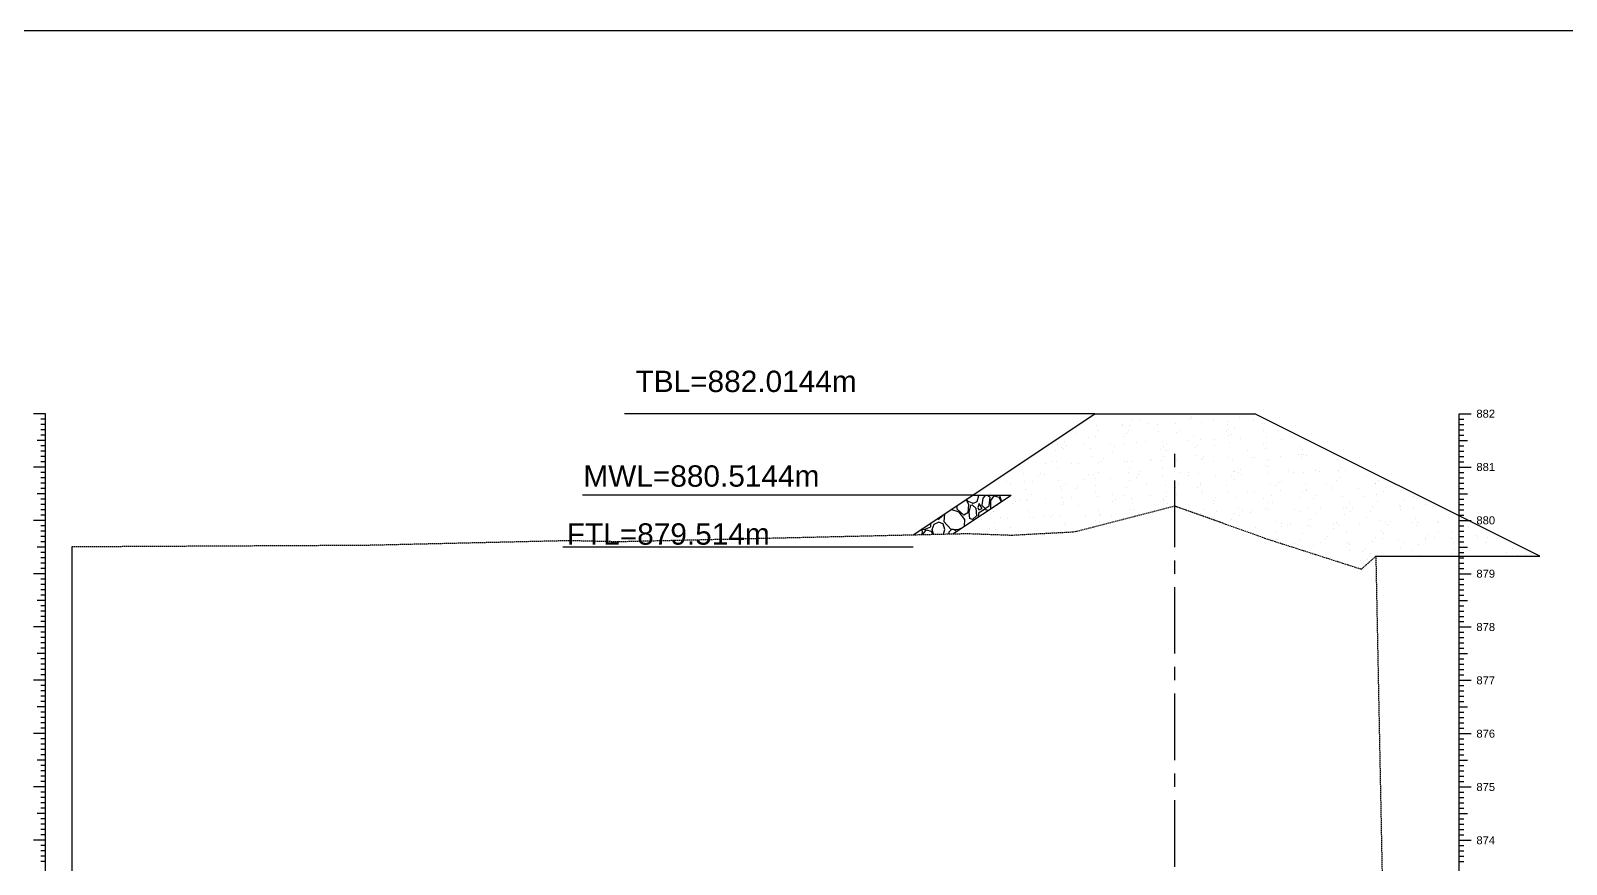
# Model space of a CAD drawing. Header units: millimetres. Extents: x 2640 to 12113, y 6003 to 13668.
# Drawn here: x 2916 to 3203.9, y 12176.7 to 12333.1 of the extents above; entities that cross this region are included whole.
import ezdxf
from ezdxf.enums import TextEntityAlignment as Align

# ---------------------------------------------------------------- set-up
doc = ezdxf.new("R2010")
doc.units = ezdxf.units.MM
doc.linetypes.add('CENTER', pattern=[2, 1.25, -0.25, 0.25, -0.25])
doc.linetypes.add('HIDDEN', pattern=[0.375, 0.25, -0.125])
for name, color, linetype in [('CL', 6, 'CENTER'), ('CS_Drawing', 7, 'Continuous'), ('GL', 3, 'HIDDEN')]:
    doc.layers.add(name, color=color, linetype=linetype)
doc.styles.get("Standard").update_dxf_attribs({"font": 'arial.ttf'})

msp = doc.modelspace()

# ---------------------------------------------------------------- linework, layer by layer
at = {"color": 1}
msp.add_line((3115.472, 12261.229), (3027.306, 12261.229), dxfattribs=at)
for p, q in [((3081.42, 12238.527), (3115.472, 12261.229)), ((3115.472, 12261.229), (3145.472, 12261.229)), ((3198.912, 12234.509), (3145.472, 12261.229)), ((3088.888, 12238.699), (3099.799, 12245.972)), ((3092.601, 12245.981), (3099.799, 12245.972))]:
    msp.add_line(p, q)
at = {"linetype": 'Continuous'}
for p, q in [((3128.283, 12261.107), (3128.283, 12261.107)), ((3113.898, 12260.126), (3113.898, 12260.126)), ((3114.429, 12259.964), (3114.429, 12259.964)), ((3114.858, 12260.432), (3114.858, 12260.432)), ((3115.852, 12259.001), (3115.852, 12259.001)), ((3120.62, 12259.018), (3120.62, 12259.018)), ((3120.746, 12259.161), (3120.746, 12259.161)), ((3121.922, 12259.055), (3121.922, 12259.055)), ((3122.605, 12260.126), (3122.605, 12260.126)), ((3123.883, 12260.213), (3123.883, 12260.213)), ((3125.64, 12259.321), (3125.64, 12259.321)), ((3127.16, 12259.295), (3127.16, 12259.295)), ((3130.534, 12259.481), (3130.534, 12259.481)), ((3131.436, 12258.124), (3131.436, 12258.124)), ((3133.199, 12260.311), (3133.199, 12260.311)), ((3133.602, 12260.314), (3133.602, 12260.314)), ((3133.628, 12260.779), (3133.628, 12260.779)), ((3135.428, 12259.641), (3135.428, 12259.641)), ((3137.796, 12260.175), (3137.796, 12260.175)), ((3140.322, 12259.801), (3140.322, 12259.801)), ((3140.324, 12259.206), (3140.324, 12259.206)), ((3140.628, 12258.35), (3140.628, 12258.35)), ((3141.7, 12258.371), (3141.7, 12258.371)), ((3142.653, 12260.56), (3142.653, 12260.56)), ((3145.216, 12259.961), (3145.216, 12259.961)), ((3146.864, 12259.483), (3146.864, 12259.483)), ((3147.039, 12258.161), (3147.039, 12258.161)), ((3147.378, 12259.351), (3147.378, 12259.351)), ((3149.653, 12258.13), (3149.653, 12258.13)), ((3108.576, 12255.406), (3108.576, 12255.406)), ((3109.884, 12256.024), (3109.884, 12256.024)), ((3112.113, 12257.436), (3112.113, 12257.436)), ((3113.47, 12255.566), (3113.47, 12255.566)), ((3114.352, 12256.676), (3114.352, 12256.676)), ((3115.562, 12257.004), (3115.562, 12257.004)), ((3116.244, 12258.075), (3116.244, 12258.075)), ((3118.364, 12255.726), (3118.364, 12255.726)), ((3120.892, 12256.953), (3120.892, 12256.953)), ((3121.066, 12255.631), (3121.066, 12255.631)), ((3121.429, 12257.535), (3121.429, 12257.535)), ((3121.858, 12258.003), (3121.858, 12258.003)), ((3123.258, 12255.886), (3123.258, 12255.886)), ((3125.076, 12256.072), (3125.076, 12256.072)), ((3127.334, 12257.972), (3127.334, 12257.972)), ((3128.153, 12256.046), (3128.153, 12256.046)), ((3128.858, 12255.573), (3128.858, 12255.573)), ((3130.883, 12257.783), (3130.883, 12257.783)), ((3133.047, 12256.206), (3133.047, 12256.206)), ((3134.056, 12256.864), (3134.056, 12256.864)), ((3134.658, 12255.248), (3134.658, 12255.248)), ((3135.34, 12256.319), (3135.34, 12256.319)), ((3137.882, 12255.354), (3137.882, 12255.354)), ((3137.941, 12256.366), (3137.941, 12256.366)), ((3140.199, 12257.882), (3140.199, 12257.882)), ((3140.596, 12257.141), (3140.596, 12257.141)), ((3140.77, 12255.819), (3140.77, 12255.819)), ((3141.018, 12257.299), (3141.018, 12257.299)), ((3142.835, 12256.526), (3142.835, 12256.526)), ((3147.199, 12255.452), (3147.199, 12255.452)), ((3147.628, 12255.92), (3147.628, 12255.92)), ((3147.729, 12256.686), (3147.729, 12256.686)), ((3150.532, 12256.368), (3150.532, 12256.368)), ((3152.623, 12256.846), (3152.623, 12256.846)), ((3153.761, 12257.053), (3153.761, 12257.053)), ((3108.084, 12254.334), (3108.084, 12254.334)), ((3109.202, 12254.952), (3109.202, 12254.952)), ((3109.659, 12254.758), (3109.659, 12254.758)), ((3110.088, 12255.226), (3110.088, 12255.226)), ((3114.624, 12254.611), (3114.624, 12254.611)), ((3114.798, 12253.289), (3114.798, 12253.289)), ((3117.088, 12252.797), (3117.088, 12252.797)), ((3118.715, 12254.021), (3118.715, 12254.021)), ((3119.112, 12255.007), (3119.112, 12255.007)), ((3125.887, 12252.461), (3125.887, 12252.461)), ((3126.112, 12252.577), (3126.112, 12252.577)), ((3127.788, 12254.522), (3127.788, 12254.522)), ((3128.06, 12252.457), (3128.06, 12252.457)), ((3128.297, 12253.197), (3128.297, 12253.197)), ((3128.429, 12255.105), (3128.429, 12255.105)), ((3128.98, 12254.268), (3128.98, 12254.268)), ((3130.781, 12252.621), (3130.781, 12252.621)), ((3134.328, 12254.799), (3134.328, 12254.799)), ((3134.502, 12253.477), (3134.502, 12253.477)), ((3135.429, 12252.676), (3135.429, 12252.676)), ((3135.675, 12252.781), (3135.675, 12252.781)), ((3135.858, 12253.144), (3135.858, 12253.144)), ((3140.57, 12252.941), (3140.57, 12252.941)), ((3141.225, 12252.369), (3141.225, 12252.369)), ((3144.171, 12254.317), (3144.171, 12254.317)), ((3144.882, 12252.924), (3144.882, 12252.924)), ((3145.464, 12253.101), (3145.464, 12253.101)), ((3147.493, 12254.711), (3147.493, 12254.711)), ((3147.765, 12252.646), (3147.765, 12252.646)), ((3148.075, 12252.512), (3148.075, 12252.512)), ((3150.358, 12253.261), (3150.358, 12253.261)), ((3153.753, 12253.492), (3153.753, 12253.492)), ((3154.033, 12254.988), (3154.033, 12254.988)), ((3154.199, 12253.023), (3154.199, 12253.023)), ((3154.207, 12253.666), (3154.207, 12253.666)), ((3154.436, 12254.563), (3154.436, 12254.563)), ((3154.628, 12253.491), (3154.628, 12253.491)), ((3155.252, 12253.421), (3155.252, 12253.421)), ((3160.146, 12253.581), (3160.146, 12253.581)), ((3160.929, 12252.558), (3160.929, 12252.558)), ((3101.416, 12251.661), (3101.416, 12251.661)), ((3101.816, 12251.992), (3101.816, 12251.992)), ((3102.087, 12249.927), (3102.087, 12249.927)), ((3104.888, 12249.552), (3104.888, 12249.552)), ((3105.317, 12250.02), (3105.317, 12250.02)), ((3105.994, 12249.918), (3105.994, 12249.918)), ((3106.311, 12251.821), (3106.311, 12251.821)), ((3107.342, 12252.23), (3107.342, 12252.23)), ((3108.356, 12252.269), (3108.356, 12252.269)), ((3108.53, 12250.947), (3108.53, 12250.947)), ((3111.205, 12251.981), (3111.205, 12251.981)), ((3112.355, 12251.97), (3112.355, 12251.97)), ((3114.342, 12249.8), (3114.342, 12249.8)), ((3115.252, 12249.839), (3115.252, 12249.839)), ((3116.099, 12252.141), (3116.099, 12252.141)), ((3116.259, 12250.165), (3116.259, 12250.165)), ((3116.659, 12252.329), (3116.659, 12252.329)), ((3120.993, 12252.301), (3120.993, 12252.301)), ((3121.52, 12252.181), (3121.52, 12252.181)), ((3121.792, 12250.116), (3121.792, 12250.116)), ((3121.937, 12251.145), (3121.937, 12251.145)), ((3122.619, 12252.216), (3122.619, 12252.216)), ((3123.658, 12249.899), (3123.658, 12249.899)), ((3124.087, 12250.367), (3124.087, 12250.367)), ((3128.234, 12251.135), (3128.234, 12251.135)), ((3131.45, 12250.214), (3131.45, 12250.214)), ((3133.112, 12250.148), (3133.112, 12250.148)), ((3133.132, 12249.558), (3133.132, 12249.558)), ((3134.956, 12250.027), (3134.956, 12250.027)), ((3137.811, 12252.265), (3137.811, 12252.265)), ((3138.026, 12249.718), (3138.026, 12249.718)), ((3141.496, 12250.304), (3141.496, 12250.304)), ((3141.715, 12250.461), (3141.715, 12250.461)), ((3142.428, 12250.246), (3142.428, 12250.246)), ((3142.857, 12250.714), (3142.857, 12250.714)), ((3142.92, 12249.878), (3142.92, 12249.878)), ((3147.393, 12251.441), (3147.393, 12251.441)), ((3147.814, 12250.038), (3147.814, 12250.038)), ((3147.939, 12251.324), (3147.939, 12251.324)), ((3151.882, 12250.495), (3151.882, 12250.495)), ((3152.708, 12250.198), (3152.708, 12250.198)), ((3154.661, 12250.216), (3154.661, 12250.216)), ((3156.906, 12250.509), (3156.906, 12250.509)), ((3157.602, 12250.358), (3157.602, 12250.358)), ((3161.198, 12250.593), (3161.198, 12250.593)), ((3161.201, 12250.493), (3161.201, 12250.493)), ((3161.627, 12251.061), (3161.627, 12251.061)), ((3162.496, 12250.518), (3162.496, 12250.518)), ((3166.488, 12249.685), (3166.488, 12249.685)), ((3095.819, 12247.585), (3095.819, 12247.585)), ((3098.873, 12248.438), (3098.873, 12248.438)), ((3099.634, 12247.867), (3099.634, 12247.867)), ((3102.262, 12248.605), (3102.262, 12248.605)), ((3102.572, 12247.024), (3102.572, 12247.024)), ((3103.767, 12248.598), (3103.767, 12248.598)), ((3108.661, 12248.758), (3108.661, 12248.758)), ((3108.984, 12247.497), (3108.984, 12247.497)), ((3109.216, 12247.043), (3109.216, 12247.043)), ((3109.898, 12248.114), (3109.898, 12248.114)), ((3111.888, 12247.123), (3111.888, 12247.123)), ((3112.317, 12247.591), (3112.317, 12247.591)), ((3113.555, 12248.918), (3113.555, 12248.918)), ((3115.524, 12247.774), (3115.524, 12247.774)), ((3115.576, 12249.094), (3115.576, 12249.094)), ((3118.449, 12249.078), (3118.449, 12249.078)), ((3121.342, 12247.371), (3121.342, 12247.371)), ((3121.966, 12248.794), (3121.966, 12248.794)), ((3123.343, 12249.238), (3123.343, 12249.238)), ((3125.09, 12248.162), (3125.09, 12248.162)), ((3128.237, 12249.398), (3128.237, 12249.398)), ((3128.688, 12247.685), (3128.688, 12247.685)), ((3130.658, 12247.47), (3130.658, 12247.47)), ((3131.087, 12247.938), (3131.087, 12247.938)), ((3134.672, 12247.338), (3134.672, 12247.338)), ((3135.228, 12247.962), (3135.228, 12247.962)), ((3135.354, 12248.409), (3135.354, 12248.409)), ((3135.402, 12246.64), (3135.402, 12246.64)), ((3140.112, 12247.718), (3140.112, 12247.718)), ((3141.032, 12249.389), (3141.032, 12249.389)), ((3141.671, 12248.982), (3141.671, 12248.982)), ((3145.432, 12246.603), (3145.432, 12246.603)), ((3148.393, 12247.874), (3148.393, 12247.874)), ((3149.428, 12247.817), (3149.428, 12247.817)), ((3149.857, 12248.285), (3149.857, 12248.285)), ((3150.327, 12246.763), (3150.327, 12246.763)), ((3150.546, 12248.458), (3150.546, 12248.458)), ((3154.45, 12246.653), (3154.45, 12246.653)), ((3154.933, 12248.151), (3154.933, 12248.151)), ((3155.107, 12246.829), (3155.107, 12246.829)), ((3155.221, 12246.923), (3155.221, 12246.923)), ((3158.882, 12248.065), (3158.882, 12248.065)), ((3160.115, 12247.083), (3160.115, 12247.083)), ((3160.128, 12247.634), (3160.128, 12247.634)), ((3160.81, 12248.705), (3160.81, 12248.705)), ((3161.375, 12249.171), (3161.375, 12249.171)), ((3165.009, 12247.243), (3165.009, 12247.243)), ((3168.097, 12248.062), (3168.097, 12248.062)), ((3168.198, 12248.164), (3168.198, 12248.164)), ((3168.627, 12248.632), (3168.627, 12248.632)), ((3169.642, 12246.702), (3169.642, 12246.702)), ((3169.903, 12247.403), (3169.903, 12247.403)), ((3089.666, 12243.329), (3089.666, 12244.025)), ((3091.341, 12245.141), (3091.825, 12244.218)), ((3091.635, 12244.853), (3091.509, 12245.253)), ((3092.524, 12244.472), (3091.635, 12244.853)), ((3091.825, 12244.218), (3091.698, 12242.63)), ((3092.206, 12244.027), (3091.889, 12242.757)), ((3092.524, 12244.091), (3092.206, 12244.027)), ((3092.524, 12244.408), (3093.413, 12244.789)), ((3092.524, 12244.091), (3093.159, 12243.519)), ((3093.413, 12244.789), (3093.73, 12245.869)), ((3093.794, 12244.408), (3093.54, 12243.646)), ((3093.73, 12245.869), (3093.697, 12245.98)), ((3094.365, 12243.456), (3093.794, 12244.408)), ((3094.492, 12245.361), (3094.302, 12244.091)), ((3094.302, 12244.091), (3094.937, 12243.456)), ((3094.937, 12245.869), (3094.492, 12245.361)), ((3094.831, 12245.978), (3094.873, 12245.932)), ((3094.873, 12245.932), (3096.207, 12245.869)), ((3095.318, 12245.869), (3094.937, 12245.869)), ((3094.937, 12243.456), (3095.699, 12243.964)), ((3095.889, 12245.551), (3095.318, 12245.869)), ((3095.698, 12243.964), (3095.889, 12245.551)), ((3095.993, 12246.263), (3095.993, 12246.263)), ((3096.016, 12244.98), (3096.587, 12245.805)), ((3096.016, 12243.45), (3096.016, 12244.98)), ((3096.207, 12245.869), (3096.462, 12245.976)), ((3096.588, 12245.805), (3097.477, 12245.551)), ((3097.177, 12244.011), (3097.177, 12244.011)), ((3097.477, 12245.551), (3097.914, 12244.716)), ((3097.667, 12245.869), (3097.707, 12245.975)), ((3097.985, 12244.853), (3097.667, 12245.869)), ((3098.067, 12244.818), (3097.985, 12244.853)), ((3100.118, 12244.346), (3100.118, 12244.346)), ((3100.547, 12244.814), (3100.547, 12244.814)), ((3101.385, 12245.163), (3101.385, 12245.163)), ((3102.716, 12245.155), (3102.716, 12245.155)), ((3102.855, 12244.991), (3102.855, 12244.991)), ((3103.538, 12246.062), (3103.538, 12246.062)), ((3106.279, 12245.323), (3106.279, 12245.323)), ((3109.256, 12245.432), (3109.256, 12245.432)), ((3109.43, 12244.11), (3109.43, 12244.11)), ((3109.571, 12244.594), (3109.571, 12244.594)), ((3111.174, 12245.483), (3111.174, 12245.483)), ((3112.369, 12244.06), (3112.369, 12244.06)), ((3115.698, 12246.452), (3115.698, 12246.452)), ((3116.068, 12245.643), (3116.068, 12245.643)), ((3118.73, 12246.111), (3118.73, 12246.111)), ((3118.888, 12244.693), (3118.888, 12244.693)), ((3119.317, 12245.161), (3119.317, 12245.161)), ((3120.962, 12245.803), (3120.962, 12245.803)), ((3122.42, 12245.343), (3122.42, 12245.343)), ((3122.633, 12244.306), (3122.633, 12244.306)), ((3125.856, 12245.963), (3125.856, 12245.963)), ((3128.312, 12245.287), (3128.312, 12245.287)), ((3128.342, 12244.941), (3128.342, 12244.941)), ((3128.96, 12245.62), (3128.96, 12245.62)), ((3128.994, 12246.358), (3128.994, 12246.358)), ((3129.134, 12244.298), (3129.134, 12244.298)), ((3130.75, 12246.123), (3130.75, 12246.123)), ((3135.644, 12246.283), (3135.644, 12246.283)), ((3137.658, 12245.04), (3137.658, 12245.04)), ((3137.825, 12244.355), (3137.825, 12244.355)), ((3138.087, 12245.508), (3138.087, 12245.508)), ((3140.538, 12246.443), (3140.538, 12246.443)), ((3142.125, 12245.532), (3142.125, 12245.532)), ((3144.186, 12246.407), (3144.186, 12246.407)), ((3147.112, 12245.289), (3147.112, 12245.289)), ((3148.09, 12244.602), (3148.09, 12244.602)), ((3148.665, 12245.809), (3148.665, 12245.809)), ((3148.839, 12244.487), (3148.839, 12244.487)), ((3153.768, 12245.582), (3153.768, 12245.582)), ((3156.428, 12245.387), (3156.428, 12245.387)), ((3156.857, 12245.855), (3156.857, 12245.855)), ((3161.829, 12245.721), (3161.829, 12245.721)), ((3163.281, 12244.651), (3163.281, 12244.651)), ((3165.882, 12245.636), (3165.882, 12245.636)), ((3167.638, 12243.817), (3167.638, 12243.817)), ((3168.369, 12245.997), (3168.369, 12245.997)), ((3168.543, 12244.675), (3168.543, 12244.675)), ((3172.532, 12243.977), (3172.532, 12243.977)), ((3172.863, 12243.826), (3172.863, 12243.826)), ((3173.546, 12244.898), (3173.546, 12244.898)), ((3175.198, 12245.734), (3175.198, 12245.734)), ((3177.426, 12244.137), (3177.426, 12244.137)), ((3085.348, 12240.535), (3086.174, 12240.916)), ((3086.174, 12241.36), (3085.851, 12241.481)), ((3086.936, 12242.059), (3086.174, 12241.36)), ((3087.063, 12240.598), (3086.174, 12240.916)), ((3086.924, 12242.196), (3086.935, 12242.059)), ((3087.307, 12242.452), (3087.19, 12241.043)), ((3087.19, 12241.043), (3088.523, 12239.582)), ((3090.047, 12242.757), (3088.505, 12243.251)), ((3090.936, 12242.186), (3089.666, 12243.329)), ((3091.127, 12241.36), (3090.047, 12242.757)), ((3091.698, 12242.63), (3090.936, 12242.186)), ((3091.069, 12240.152), (3091.127, 12241.36)), ((3091.889, 12242.757), (3092.016, 12241.551)), ((3092.524, 12241.36), (3092.016, 12241.551)), ((3093.286, 12242.059), (3092.524, 12241.36)), ((3093.158, 12243.519), (3093.285, 12242.059)), ((3093.54, 12243.646), (3093.73, 12243.202)), ((3093.667, 12242.567), (3093.606, 12241.844)), ((3094.81, 12243.265), (3093.667, 12242.567)), ((3093.73, 12243.202), (3094.365, 12243.456)), ((3094.226, 12241.417), (3094.226, 12241.417)), ((3095.437, 12243.065), (3094.81, 12243.265)), ((3096.448, 12242.813), (3096.448, 12242.813)), ((3096.495, 12242.94), (3096.495, 12242.94)), ((3097.801, 12241.818), (3097.801, 12241.818)), ((3099.12, 12241.577), (3099.12, 12241.577)), ((3102.988, 12243.09), (3102.988, 12243.09)), ((3103.162, 12241.768), (3103.162, 12241.768)), ((3104.014, 12241.737), (3104.014, 12241.737)), ((3106.009, 12242.008), (3106.009, 12242.008)), ((3107.118, 12241.916), (3107.118, 12241.916)), ((3107.547, 12242.385), (3107.547, 12242.385)), ((3108.908, 12241.897), (3108.908, 12241.897)), ((3113.802, 12242.057), (3113.802, 12242.057)), ((3115.591, 12241.184), (3115.591, 12241.184)), ((3116.152, 12243.002), (3116.152, 12243.002)), ((3116.273, 12242.255), (3116.273, 12242.255)), ((3116.424, 12240.937), (3116.424, 12240.937)), ((3116.571, 12242.165), (3116.571, 12242.165)), ((3118.696, 12242.217), (3118.696, 12242.217)), ((3121.951, 12243.235), (3121.951, 12243.235)), ((3122.692, 12243.279), (3122.692, 12243.279)), ((3123.59, 12242.377), (3123.59, 12242.377)), ((3135.341, 12242.512), (3135.341, 12242.512)), ((3135.857, 12243.19), (3135.857, 12243.19)), ((3138.273, 12242.857), (3138.273, 12242.857)), ((3141.047, 12241.48), (3141.047, 12241.48)), ((3141.729, 12242.551), (3141.729, 12242.551)), ((3142.397, 12243.467), (3142.397, 12243.467)), ((3142.571, 12242.145), (3142.571, 12242.145)), ((3143.167, 12243.017), (3143.167, 12243.017)), ((3144.658, 12242.611), (3144.658, 12242.611)), ((3145.087, 12243.079), (3145.087, 12243.079)), ((3147.407, 12243.531), (3147.407, 12243.531)), ((3148.061, 12243.177), (3148.061, 12243.177)), ((3149.293, 12241.037), (3149.293, 12241.037)), ((3152.955, 12243.337), (3152.955, 12243.337)), ((3154.111, 12242.859), (3154.111, 12242.859)), ((3155.561, 12243.379), (3155.561, 12243.379)), ((3155.833, 12241.314), (3155.833, 12241.314)), ((3156.921, 12242.599), (3156.921, 12242.599)), ((3157.849, 12243.497), (3157.849, 12243.497)), ((3162.101, 12243.656), (3162.101, 12243.656)), ((3162.275, 12242.333), (3162.275, 12242.333)), ((3162.744, 12243.657), (3162.744, 12243.657)), ((3163.428, 12242.958), (3163.428, 12242.958)), ((3163.857, 12243.426), (3163.857, 12243.426)), ((3166.503, 12241.775), (3166.503, 12241.775)), ((3167.185, 12242.846), (3167.185, 12242.846)), ((3168.997, 12241.225), (3168.997, 12241.225)), ((3170.856, 12240.996), (3170.856, 12240.996)), ((3172.881, 12243.206), (3172.881, 12243.206)), ((3174.882, 12240.914), (3174.882, 12240.914)), ((3175.266, 12243.567), (3175.266, 12243.567)), ((3175.537, 12241.502), (3175.537, 12241.502)), ((3176.016, 12240.844), (3176.016, 12240.844)), ((3179.776, 12241.074), (3179.776, 12241.074)), ((3181.98, 12242.522), (3181.98, 12242.522)), ((3081.753, 12238.749), (3081.72, 12238.534)), ((3083.189, 12239.201), (3082.776, 12239.431)), ((3082.947, 12239.545), (3083.507, 12239.519)), ((3083.113, 12238.566), (3083.189, 12239.201)), ((3083.316, 12238.63), (3083.887, 12239.455)), ((3083.316, 12238.57), (3083.316, 12238.63)), ((3083.507, 12239.519), (3084.713, 12240.027)), ((3083.888, 12239.455), (3084.777, 12239.201)), ((3084.713, 12240.027), (3084.747, 12240.745)), ((3084.777, 12239.201), (3085.086, 12238.611)), ((3084.967, 12239.519), (3085.348, 12240.535)), ((3085.249, 12238.615), (3084.967, 12239.519)), ((3087.38, 12239.519), (3087.063, 12240.598)), ((3087.127, 12238.658), (3087.38, 12239.519)), ((3088.142, 12239.011), (3088.092, 12238.68)), ((3088.587, 12239.519), (3088.142, 12239.011)), ((3088.523, 12239.582), (3089.857, 12239.519)), ((3088.968, 12239.519), (3088.587, 12239.519)), ((3089.539, 12239.201), (3088.968, 12239.519)), ((3089.53, 12239.126), (3089.539, 12239.201)), ((3089.857, 12239.519), (3090.568, 12239.818)), ((3095.347, 12239.14), (3095.347, 12239.14)), ((3095.776, 12239.608), (3095.776, 12239.608)), ((3096.719, 12240.748), (3096.719, 12240.748)), ((3096.894, 12239.426), (3096.894, 12239.426)), ((3099.648, 12239.957), (3099.648, 12239.957)), ((3104.801, 12239.388), (3104.801, 12239.388)), ((3109.23, 12239.133), (3109.23, 12239.133)), ((3109.884, 12240.66), (3109.884, 12240.66)), ((3109.913, 12240.204), (3109.913, 12240.204)), ((3114.546, 12239.955), (3114.546, 12239.955)), ((3142.341, 12240.082), (3142.341, 12240.082)), ((3145.517, 12239.954), (3145.517, 12239.954)), ((3149.565, 12238.972), (3149.565, 12238.972)), ((3150.411, 12240.114), (3150.411, 12240.114)), ((3150.56, 12240.548), (3150.56, 12240.548)), ((3151.657, 12240.181), (3151.657, 12240.181)), ((3152.086, 12240.649), (3152.086, 12240.649)), ((3154.464, 12238.743), (3154.464, 12238.743)), ((3155.306, 12240.274), (3155.306, 12240.274)), ((3156.007, 12239.992), (3156.007, 12239.992)), ((3159.086, 12238.22), (3159.086, 12238.22)), ((3160.142, 12239.724), (3160.142, 12239.724)), ((3160.2, 12240.434), (3160.2, 12240.434)), ((3160.825, 12240.795), (3160.825, 12240.795)), ((3161.111, 12240.43), (3161.111, 12240.43)), ((3162.729, 12238.883), (3162.729, 12238.883)), ((3165.094, 12240.594), (3165.094, 12240.594)), ((3168.111, 12238), (3168.111, 12238)), ((3169.269, 12239.16), (3169.269, 12239.16)), ((3169.656, 12238.792), (3169.656, 12238.792)), ((3169.988, 12240.754), (3169.988, 12240.754)), ((3170.427, 12240.528), (3170.427, 12240.528)), ((3175.712, 12240.18), (3175.712, 12240.18)), ((3177.427, 12238.099), (3177.427, 12238.099)), ((3177.856, 12238.567), (3177.856, 12238.567)), ((3179.238, 12237.968), (3179.238, 12237.968)), ((3179.881, 12240.777), (3179.881, 12240.777)), ((3179.92, 12239.039), (3179.92, 12239.039)), ((3182.434, 12239.072), (3182.434, 12239.072)), ((3185.598, 12240.019), (3185.598, 12240.019)), ((3186.881, 12238.347), (3186.881, 12238.347)), ((3187.183, 12237.96), (3187.183, 12237.96)), ((3188.974, 12239.349), (3188.974, 12239.349)), ((3189.148, 12238.027), (3189.148, 12238.027)), ((3149.341, 12237.653), (3149.341, 12237.653)), ((3149.739, 12237.65), (3149.739, 12237.65)), ((3152.924, 12236.84), (3152.924, 12236.84)), ((3153.782, 12237.672), (3153.782, 12237.672)), ((3156.341, 12235.223), (3156.341, 12235.223)), ((3156.461, 12236.542), (3156.461, 12236.542)), ((3157.818, 12237), (3157.818, 12237)), ((3158.657, 12237.752), (3158.657, 12237.752)), ((3162.712, 12237.16), (3162.712, 12237.16)), ((3163.001, 12236.818), (3163.001, 12236.818)), ((3163.175, 12235.496), (3163.175, 12235.496)), ((3163.296, 12236.741), (3163.296, 12236.741)), ((3165.657, 12235.322), (3165.657, 12235.322)), ((3166.086, 12235.79), (3166.086, 12235.79)), ((3167.606, 12237.32), (3167.606, 12237.32)), ((3169.443, 12237.838), (3169.443, 12237.838)), ((3172.501, 12237.48), (3172.501, 12237.48)), ((3172.878, 12235.917), (3172.878, 12235.917)), ((3173.56, 12236.988), (3173.56, 12236.988)), ((3175.111, 12235.571), (3175.111, 12235.571)), ((3176.166, 12236.73), (3176.166, 12236.73)), ((3177.395, 12237.64), (3177.395, 12237.64)), ((3182.289, 12237.8), (3182.289, 12237.8)), ((3182.706, 12237.007), (3182.706, 12237.007)), ((3182.88, 12235.685), (3182.88, 12235.685)), ((3184.427, 12235.669), (3184.427, 12235.669)), ((3184.856, 12236.137), (3184.856, 12236.137)), ((3188.752, 12237.036), (3188.752, 12237.036)), ((3192.656, 12235.232), (3192.656, 12235.232)), ((3193.881, 12235.918), (3193.881, 12235.918)), ((3163.34, 12232.794), (3163.34, 12232.794)), ((3165.341, 12233.734), (3165.341, 12233.734)), ((3166.517, 12233.865), (3166.517, 12233.865)), ((3167.2, 12234.936), (3167.2, 12234.936)), ((3176.438, 12234.665), (3176.438, 12234.665)), ((3182.391, 12234.985), (3182.391, 12234.985)), ((3189.602, 12234.577), (3189.602, 12234.577)), ((3189.812, 12234.534), (3189.812, 12234.534)), ((3194.706, 12234.694), (3194.706, 12234.694)), ((3196.142, 12234.854), (3196.142, 12234.854))]:
    msp.add_line(p, q, dxfattribs=at)
at = {"color": 4}
msp.add_line((3092.601, 12245.981), (3019.434, 12245.981), dxfattribs=at)
at = {"color": 6}
msp.add_line((3081.42, 12236.229), (3015.753, 12236.229), dxfattribs=at)
at = {"color": 85, "true_color": 0x58ba48}
msp.add_line((3168.165, 12234.509), (3198.912, 12234.509), dxfattribs=at)
msp.add_lwpolyline([(2662.339, 11765.403), (3412.339, 11765.403), (3412.339, 12333.052), (2662.339, 12333.052)], close=True)
at = {"layer": 'CL', "ltscale": 10}
msp.add_line((3130.472, 11836.229), (3130.472, 12256.229), dxfattribs=at)
at = {"layer": 'CS_Drawing'}
for p, q in [((2918.772, 12261.229), (2916.522, 12261.229)), ((2918.772, 12261.229), (2917.197, 12261.229)), ((2918.772, 11831.229), (2918.772, 12261.229)), ((3183.776, 12261.229), (3186.026, 12261.229)), ((3183.776, 12261.229), (3185.351, 12261.229)), ((3183.776, 11831.229), (3183.776, 12261.229)), ((2918.772, 12260.229), (2917.872, 12260.229)), ((2918.772, 12259.229), (2917.872, 12259.229)), ((2918.772, 12258.229), (2917.872, 12258.229)), ((3183.776, 12260.229), (3184.676, 12260.229)), ((3183.776, 12259.229), (3184.676, 12259.229)), ((3183.776, 12258.229), (3184.676, 12258.229)), ((2918.772, 12256.229), (2917.197, 12256.229)), ((2918.772, 12257.229), (2917.872, 12257.229)), ((2918.772, 12256.229), (2917.872, 12256.229)), ((2918.772, 12255.229), (2917.872, 12255.229)), ((3183.776, 12257.229), (3184.676, 12257.229)), ((3183.776, 12256.229), (3185.351, 12256.229)), ((3183.776, 12256.229), (3184.676, 12256.229)), ((3183.776, 12255.229), (3184.676, 12255.229)), ((2918.772, 12254.229), (2917.872, 12254.229)), ((2918.772, 12253.229), (2917.872, 12253.229)), ((3183.776, 12254.229), (3184.676, 12254.229)), ((3183.776, 12253.229), (3184.676, 12253.229)), ((2918.772, 12251.229), (2916.522, 12251.229)), ((2918.772, 12251.229), (2917.197, 12251.229)), ((2918.772, 12252.229), (2917.872, 12252.229)), ((2918.772, 12251.229), (2917.872, 12251.229)), ((2918.772, 12250.229), (2917.872, 12250.229)), ((3183.776, 12252.229), (3184.676, 12252.229)), ((3183.776, 12251.229), (3186.026, 12251.229)), ((3183.776, 12251.229), (3185.351, 12251.229)), ((3183.776, 12251.229), (3184.676, 12251.229)), ((3183.776, 12250.229), (3184.676, 12250.229)), ((2918.772, 12249.229), (2917.872, 12249.229)), ((2918.772, 12248.229), (2917.872, 12248.229)), ((2918.772, 12247.229), (2917.872, 12247.229)), ((3183.776, 12249.229), (3184.676, 12249.229)), ((3183.776, 12248.229), (3184.676, 12248.229)), ((3183.776, 12247.229), (3184.676, 12247.229)), ((2918.772, 12246.229), (2917.197, 12246.229)), ((2918.772, 12246.229), (2917.872, 12246.229)), ((2918.772, 12245.229), (2917.872, 12245.229)), ((2918.772, 12244.229), (2917.872, 12244.229)), ((3183.776, 12246.229), (3185.351, 12246.229)), ((3183.776, 12246.229), (3184.676, 12246.229)), ((3183.776, 12245.229), (3184.676, 12245.229)), ((3183.776, 12244.229), (3184.676, 12244.229)), ((2918.772, 12241.229), (2916.522, 12241.229)), ((2918.772, 12241.229), (2917.197, 12241.229)), ((2918.772, 12243.229), (2917.872, 12243.229)), ((2918.772, 12242.229), (2917.872, 12242.229)), ((2918.772, 12241.229), (2917.872, 12241.229)), ((3183.776, 12243.229), (3184.676, 12243.229)), ((3183.776, 12242.229), (3184.676, 12242.229)), ((3183.776, 12241.229), (3186.026, 12241.229)), ((3183.776, 12241.229), (3185.351, 12241.229)), ((3183.776, 12241.229), (3184.676, 12241.229)), ((2918.772, 12240.229), (2917.872, 12240.229)), ((2918.772, 12239.229), (2917.872, 12239.229)), ((2918.772, 12238.229), (2917.872, 12238.229)), ((3183.776, 12240.229), (3184.676, 12240.229)), ((3183.776, 12239.229), (3184.676, 12239.229)), ((3183.776, 12238.229), (3184.676, 12238.229)), ((2918.772, 12236.229), (2917.197, 12236.229)), ((2918.772, 12237.229), (2917.872, 12237.229)), ((2918.772, 12236.229), (2917.872, 12236.229)), ((2918.772, 12235.229), (2917.872, 12235.229)), ((2923.772, 11831.229), (2923.772, 12236.309)), ((3183.776, 12237.229), (3184.676, 12237.229)), ((3183.776, 12236.229), (3185.351, 12236.229)), ((3183.776, 12236.229), (3184.676, 12236.229)), ((3183.776, 12235.229), (3184.676, 12235.229)), ((2918.772, 12234.229), (2917.872, 12234.229)), ((2918.772, 12233.229), (2917.872, 12233.229)), ((2918.772, 12232.229), (2917.872, 12232.229)), ((3183.776, 12234.229), (3184.676, 12234.229)), ((3183.776, 12233.229), (3184.676, 12233.229)), ((3183.776, 12232.229), (3184.676, 12232.229)), ((2918.772, 12231.229), (2916.522, 12231.229)), ((2918.772, 12231.229), (2917.197, 12231.229)), ((2918.772, 12231.229), (2917.872, 12231.229)), ((2918.772, 12230.229), (2917.872, 12230.229)), ((3183.776, 12231.229), (3186.026, 12231.229)), ((3183.776, 12231.229), (3185.351, 12231.229)), ((3183.776, 12231.229), (3184.676, 12231.229)), ((3183.776, 12230.229), (3184.676, 12230.229)), ((2918.772, 12229.229), (2917.872, 12229.229)), ((2918.772, 12228.229), (2917.872, 12228.229)), ((2918.772, 12227.229), (2917.872, 12227.229)), ((3183.776, 12229.229), (3184.676, 12229.229)), ((3183.776, 12228.229), (3184.676, 12228.229)), ((3183.776, 12227.229), (3184.676, 12227.229)), ((2918.772, 12226.229), (2917.197, 12226.229)), ((2918.772, 12226.229), (2917.872, 12226.229)), ((2918.772, 12225.229), (2917.872, 12225.229)), ((2918.772, 12224.229), (2917.872, 12224.229)), ((3183.776, 12226.229), (3185.351, 12226.229)), ((3183.776, 12226.229), (3184.676, 12226.229)), ((3183.776, 12225.229), (3184.676, 12225.229)), ((3183.776, 12224.229), (3184.676, 12224.229)), ((2918.772, 12221.229), (2916.522, 12221.229)), ((2918.772, 12221.229), (2917.197, 12221.229)), ((2918.772, 12223.229), (2917.872, 12223.229)), ((2918.772, 12222.229), (2917.872, 12222.229)), ((2918.772, 12221.229), (2917.872, 12221.229)), ((3183.776, 12223.229), (3184.676, 12223.229)), ((3183.776, 12222.229), (3184.676, 12222.229)), ((3183.776, 12221.229), (3186.026, 12221.229)), ((3183.776, 12221.229), (3185.351, 12221.229)), ((3183.776, 12221.229), (3184.676, 12221.229)), ((2918.772, 12220.229), (2917.872, 12220.229)), ((2918.772, 12219.229), (2917.872, 12219.229)), ((2918.772, 12218.229), (2917.872, 12218.229)), ((3183.776, 12220.229), (3184.676, 12220.229)), ((3183.776, 12219.229), (3184.676, 12219.229)), ((3183.776, 12218.229), (3184.676, 12218.229)), ((2918.772, 12216.229), (2917.197, 12216.229)), ((2918.772, 12217.229), (2917.872, 12217.229)), ((2918.772, 12216.229), (2917.872, 12216.229)), ((2918.772, 12215.229), (2917.872, 12215.229)), ((3183.776, 12217.229), (3184.676, 12217.229)), ((3183.776, 12216.229), (3185.351, 12216.229)), ((3183.776, 12216.229), (3184.676, 12216.229)), ((3183.776, 12215.229), (3184.676, 12215.229)), ((2918.772, 12214.229), (2917.872, 12214.229)), ((2918.772, 12213.229), (2917.872, 12213.229)), ((2918.772, 12212.229), (2917.872, 12212.229)), ((3183.776, 12214.229), (3184.676, 12214.229)), ((3183.776, 12213.229), (3184.676, 12213.229)), ((3183.776, 12212.229), (3184.676, 12212.229)), ((2918.772, 12211.229), (2916.522, 12211.229)), ((2918.772, 12211.229), (2917.197, 12211.229)), ((2918.772, 12211.229), (2917.872, 12211.229)), ((2918.772, 12210.229), (2917.872, 12210.229)), ((2918.772, 12209.229), (2917.872, 12209.229)), ((3183.776, 12211.229), (3186.026, 12211.229)), ((3183.776, 12211.229), (3185.351, 12211.229)), ((3183.776, 12211.229), (3184.676, 12211.229)), ((3183.776, 12210.229), (3184.676, 12210.229)), ((3183.776, 12209.229), (3184.676, 12209.229)), ((2918.772, 12208.229), (2917.872, 12208.229)), ((2918.772, 12207.229), (2917.872, 12207.229)), ((3183.776, 12208.229), (3184.676, 12208.229)), ((3183.776, 12207.229), (3184.676, 12207.229)), ((2918.772, 12206.229), (2917.197, 12206.229)), ((2918.772, 12206.229), (2917.872, 12206.229)), ((2918.772, 12205.229), (2917.872, 12205.229)), ((2918.772, 12204.229), (2917.872, 12204.229)), ((3183.776, 12206.229), (3185.351, 12206.229)), ((3183.776, 12206.229), (3184.676, 12206.229)), ((3183.776, 12205.229), (3184.676, 12205.229)), ((3183.776, 12204.229), (3184.676, 12204.229)), ((2918.772, 12201.229), (2916.522, 12201.229)), ((2918.772, 12201.229), (2917.197, 12201.229)), ((2918.772, 12203.229), (2917.872, 12203.229)), ((2918.772, 12202.229), (2917.872, 12202.229)), ((2918.772, 12201.229), (2917.872, 12201.229)), ((3183.776, 12203.229), (3184.676, 12203.229)), ((3183.776, 12202.229), (3184.676, 12202.229)), ((3183.776, 12201.229), (3186.026, 12201.229)), ((3183.776, 12201.229), (3185.351, 12201.229)), ((3183.776, 12201.229), (3184.676, 12201.229)), ((2918.772, 12200.229), (2917.872, 12200.229)), ((2918.772, 12199.229), (2917.872, 12199.229)), ((2918.772, 12198.229), (2917.872, 12198.229)), ((3183.776, 12200.229), (3184.676, 12200.229)), ((3183.776, 12199.229), (3184.676, 12199.229)), ((3183.776, 12198.229), (3184.676, 12198.229)), ((2918.772, 12196.229), (2917.197, 12196.229)), ((2918.772, 12197.229), (2917.872, 12197.229)), ((2918.772, 12196.229), (2917.872, 12196.229)), ((2918.772, 12195.229), (2917.872, 12195.229)), ((3183.776, 12197.229), (3184.676, 12197.229)), ((3183.776, 12196.229), (3185.351, 12196.229)), ((3183.776, 12196.229), (3184.676, 12196.229)), ((3183.776, 12195.229), (3184.676, 12195.229)), ((2918.772, 12194.229), (2917.872, 12194.229)), ((2918.772, 12193.229), (2917.872, 12193.229)), ((2918.772, 12192.229), (2917.872, 12192.229)), ((3183.776, 12194.229), (3184.676, 12194.229)), ((3183.776, 12193.229), (3184.676, 12193.229)), ((3183.776, 12192.229), (3184.676, 12192.229)), ((2918.772, 12191.229), (2916.522, 12191.229)), ((2918.772, 12191.229), (2917.197, 12191.229)), ((2918.772, 12191.229), (2917.872, 12191.229)), ((2918.772, 12190.229), (2917.872, 12190.229)), ((2918.772, 12189.229), (2917.872, 12189.229)), ((3183.776, 12191.229), (3186.026, 12191.229)), ((3183.776, 12191.229), (3185.351, 12191.229)), ((3183.776, 12191.229), (3184.676, 12191.229)), ((3183.776, 12190.229), (3184.676, 12190.229)), ((3183.776, 12189.229), (3184.676, 12189.229)), ((2918.772, 12186.229), (2917.197, 12186.229)), ((2918.772, 12188.229), (2917.872, 12188.229)), ((2918.772, 12187.229), (2917.872, 12187.229)), ((2918.772, 12186.229), (2917.872, 12186.229)), ((3183.776, 12188.229), (3184.676, 12188.229)), ((3183.776, 12187.229), (3184.676, 12187.229)), ((3183.776, 12186.229), (3185.351, 12186.229)), ((3183.776, 12186.229), (3184.676, 12186.229)), ((2918.772, 12185.229), (2917.872, 12185.229)), ((2918.772, 12184.229), (2917.872, 12184.229)), ((3183.776, 12185.229), (3184.676, 12185.229)), ((3183.776, 12184.229), (3184.676, 12184.229)), ((2918.772, 12181.229), (2916.522, 12181.229)), ((2918.772, 12181.229), (2917.197, 12181.229)), ((2918.772, 12183.229), (2917.872, 12183.229)), ((2918.772, 12182.229), (2917.872, 12182.229)), ((2918.772, 12181.229), (2917.872, 12181.229)), ((3183.776, 12183.229), (3184.676, 12183.229)), ((3183.776, 12182.229), (3184.676, 12182.229)), ((3183.776, 12181.229), (3186.026, 12181.229)), ((3183.776, 12181.229), (3185.351, 12181.229)), ((3183.776, 12181.229), (3184.676, 12181.229)), ((2918.772, 12180.229), (2917.872, 12180.229)), ((2918.772, 12179.229), (2917.872, 12179.229)), ((2918.772, 12178.229), (2917.872, 12178.229)), ((3183.776, 12180.229), (3184.676, 12180.229)), ((3183.776, 12179.229), (3184.676, 12179.229)), ((3183.776, 12178.229), (3184.676, 12178.229)), ((2918.772, 12177.229), (2917.872, 12177.229)), ((3183.776, 12177.229), (3184.676, 12177.229))]:
    msp.add_line(p, q, dxfattribs=at)
at = {"layer": 'GL'}
msp.add_lwpolyline([(2923.772, 12236.309), (2978.864, 12236.589), (3016.928, 12237.469), (3026.231, 12237.259), (3091.509, 12238.759), (3099.884, 12238.459), (3111.451, 12239.079), (3112.064, 12239.179), (3130.472, 12243.939), (3146.877, 12238.099), (3147.305, 12237.899), (3165.482, 12232.079), (3168.165, 12234.509), (3174.488, 11915.869), (3178.776, 11851.259)], dxfattribs=at)

# ---------------------------------------------------------------- texts
at = {"color": 1, "insert": (3070.844, 12269.297), "char_height": 4, "attachment_point": 3}
msp.add_mtext_dynamic_manual_height_columns('TBL=882.0144m', width=39.40702, gutter_width=20, heights=[0], dxfattribs=at)
at = {"color": 4, "insert": (3063.858, 12251.542), "char_height": 4, "attachment_point": 3}
msp.add_mtext_dynamic_manual_height_columns('MWL=880.5144m', width=39.40702, gutter_width=20, heights=[0], dxfattribs=at)
at = {"color": 6, "insert": (3054.543, 12240.669), "char_height": 4, "attachment_point": 3}
msp.add_mtext_dynamic_manual_height_columns('FTL=879.514m', width=39.40702, gutter_width=20, heights=[0], dxfattribs=at)
at = {"layer": 'CS_Drawing'}
for s, p in [('882', (3187.026, 12261.229)), ('881', (3187.026, 12251.229)), ('880', (3187.026, 12241.229)), ('879', (3187.026, 12231.229)), ('878', (3187.026, 12221.229)), ('877', (3187.026, 12211.229)), ('876', (3187.026, 12201.229)), ('875', (3187.026, 12191.229)), ('874', (3187.026, 12181.229))]:
    msp.add_text(s, height=1.5, dxfattribs=at).set_placement(p, align=Align.MIDDLE_LEFT)

doc.saveas('drawing.dxf')
